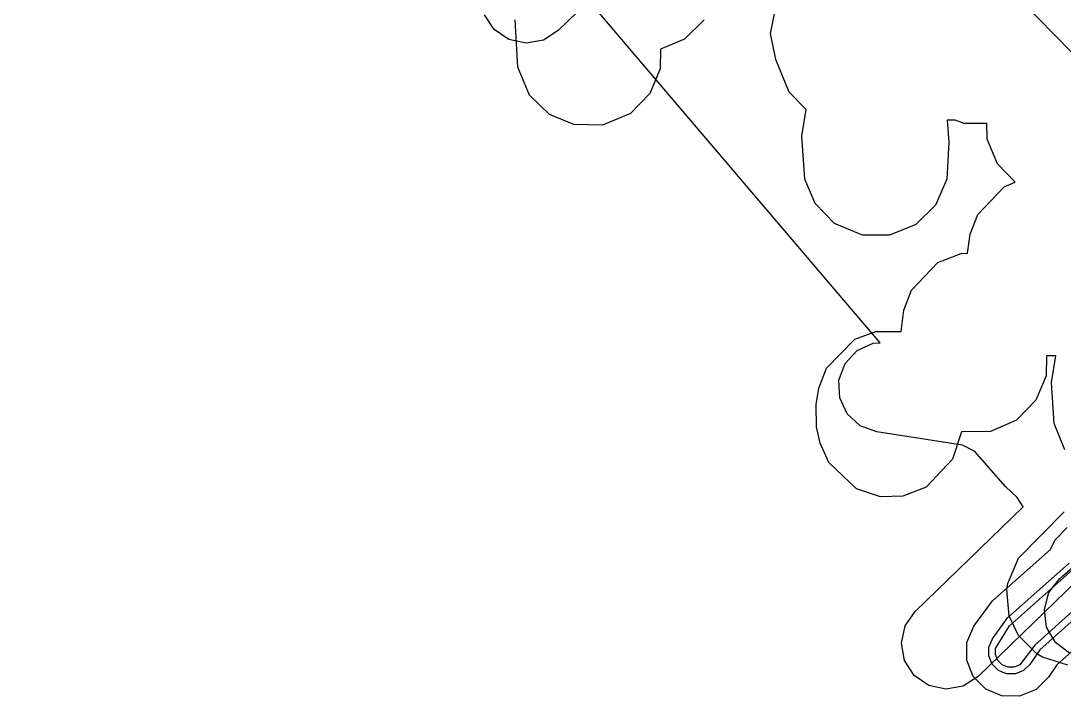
# Model space of a CAD drawing. Header units: metres. Extents: x -2677 to -840, y 169 to 1487.
# Drawn here: x -2308.73 to -2262.64, y 234.88 to 264.7 of the extents above; entities that cross this region are included whole.
import ezdxf

# ---------------------------------------------------------------- set-up
doc = ezdxf.new("R2010")
doc.units = ezdxf.units.M
doc.layers.add('AI_GREENING_EXCLUSIONS', color=1, linetype='Continuous')
doc.layers.add('AI_GREENING_LAWN', color=82, linetype='Continuous')

msp = doc.modelspace()

# ---------------------------------------------------------------- linework, layer by layer
at = {"layer": 'AI_GREENING_EXCLUSIONS'}
for points in [[(-2262.046, 239.995), (-2266.436, 235.744), (-2267.092, 235.321), (-2267.859, 235.181), (-2268.622, 235.346), (-2269.264, 235.79), (-2269.687, 236.446), (-2269.827, 237.213), (-2269.662, 237.976), (-2269.218, 238.618), (-2264.449, 243.236), (-2264.719, 243.655), (-2265.236, 244.138), (-2266.581, 245.681), (-2267.122, 245.958), (-2270.918, 246.552), (-2271.651, 246.821), (-2272.225, 247.35), (-2272.553, 248.058), (-2272.585, 248.837), (-2272.316, 249.57), (-2271.788, 250.144), (-2271.08, 250.472), (-2270.769, 250.485), (-2308.726, 295.058)], [(-2281.19, 267.953), (-2284.988, 264.271), (-2285.643, 263.848), (-2286.411, 263.707), (-2287.174, 263.871), (-2287.816, 264.315), (-2288.239, 264.97)], [(-2262.606, 245.749), (-2263.076, 246.914), (-2263.204, 248.732), (-2263.009, 249.912), (-2263.416, 249.905), (-2263.433, 249.03), (-2263.886, 247.946), (-2264.741, 247.069), (-2265.892, 246.571), (-2267.167, 246.556), (-2267.572, 245.336), (-2268.732, 244.114), (-2269.762, 243.707), (-2270.756, 243.68), (-2271.806, 244.032), (-2273.03, 245.191), (-2273.416, 246.047), (-2273.571, 246.766), (-2273.597, 247.754), (-2273.48, 248.481), (-2273.141, 249.356), (-2271.882, 250.635), (-2270.951, 250.985), (-2269.844, 250.976), (-2269.716, 251.928), (-2269.377, 252.803), (-2268.217, 254.025), (-2267.187, 254.432), (-2266.907, 254.44), (-2266.785, 255.279), (-2266.446, 256.154), (-2265.286, 257.376), (-2264.796, 257.58), (-2265.58, 258.385), (-2266.033, 259.469), (-2266.05, 260.163), (-2267.053, 260.163), (-2267.454, 260.313), (-2267.813, 260.313), (-2267.725, 259.338), (-2267.819, 257.712), (-2268.317, 256.561), (-2269.194, 255.706), (-2270.359, 255.236), (-2271.547, 255.236), (-2272.779, 255.751), (-2273.634, 256.628), (-2274.087, 257.712), (-2274.232, 259.612), (-2274.039, 260.785), (-2274.783, 261.549), (-2275.377, 262.986), (-2275.605, 264.134), (-2275.377, 265.282)], [(-2278.537, 264.742), (-2279.414, 263.887), (-2280.468, 263.446), (-2280.485, 262.574), (-2280.938, 261.49), (-2281.793, 260.613), (-2283.025, 260.098), (-2284.294, 260.115), (-2285.378, 260.568), (-2286.255, 261.423), (-2286.77, 262.655), (-2286.885, 264.745)], [(-2262.405, 236.775), (-2263.023, 237.252), (-2263.412, 237.929), (-2263.512, 238.703), (-2263.308, 239.456), (-2262.832, 240.074), (-2251.07, 250.324)], [(-2262.47, 236.24), (-2263.6, 236.594), (-2263.849, 236.746), (-2264.66, 237.557), (-2265.061, 238.409), (-2265.165, 239.581), (-2265.125, 239.856), (-2264.66, 240.967), (-2262.634, 243.023)], [(-2260.614, 238.341), (-2262.956, 236.263), (-2263.325, 235.72), (-2263.881, 235.172), (-2264.604, 234.879), (-2265.385, 234.885), (-2266.103, 235.189), (-2266.651, 235.745), (-2266.944, 236.469), (-2266.938, 237.249), (-2266.633, 237.968), (-2265.797, 239.089), (-2263.238, 241.361), (-2263.039, 241.786), (-2262.499, 242.326)], [(-2261.09, 239.261), (-2263.713, 236.928), (-2264.152, 236.282), (-2264.43, 236.008), (-2264.792, 235.861), (-2265.182, 235.864), (-2265.541, 236.017), (-2265.815, 236.295), (-2265.961, 236.656), (-2265.958, 237.046), (-2265.806, 237.406), (-2265.134, 238.341), (-2262.423, 240.744)], [(-2261.236, 239.555), (-2263.94, 237.127), (-2264.595, 236.259), (-2264.848, 236.156), (-2265.121, 236.158), (-2265.373, 236.265), (-2265.564, 236.459), (-2265.667, 236.712), (-2265.665, 236.986), (-2265.049, 237.986), (-2262.14, 240.569)]]:
    msp.add_lwpolyline(points, dxfattribs=at)
at = {"layer": 'AI_GREENING_LAWN'}
msp.add_lwpolyline([(-2255.59, 256.459), (-2286.946, 288.441)], dxfattribs=at)

doc.saveas('drawing.dxf')
